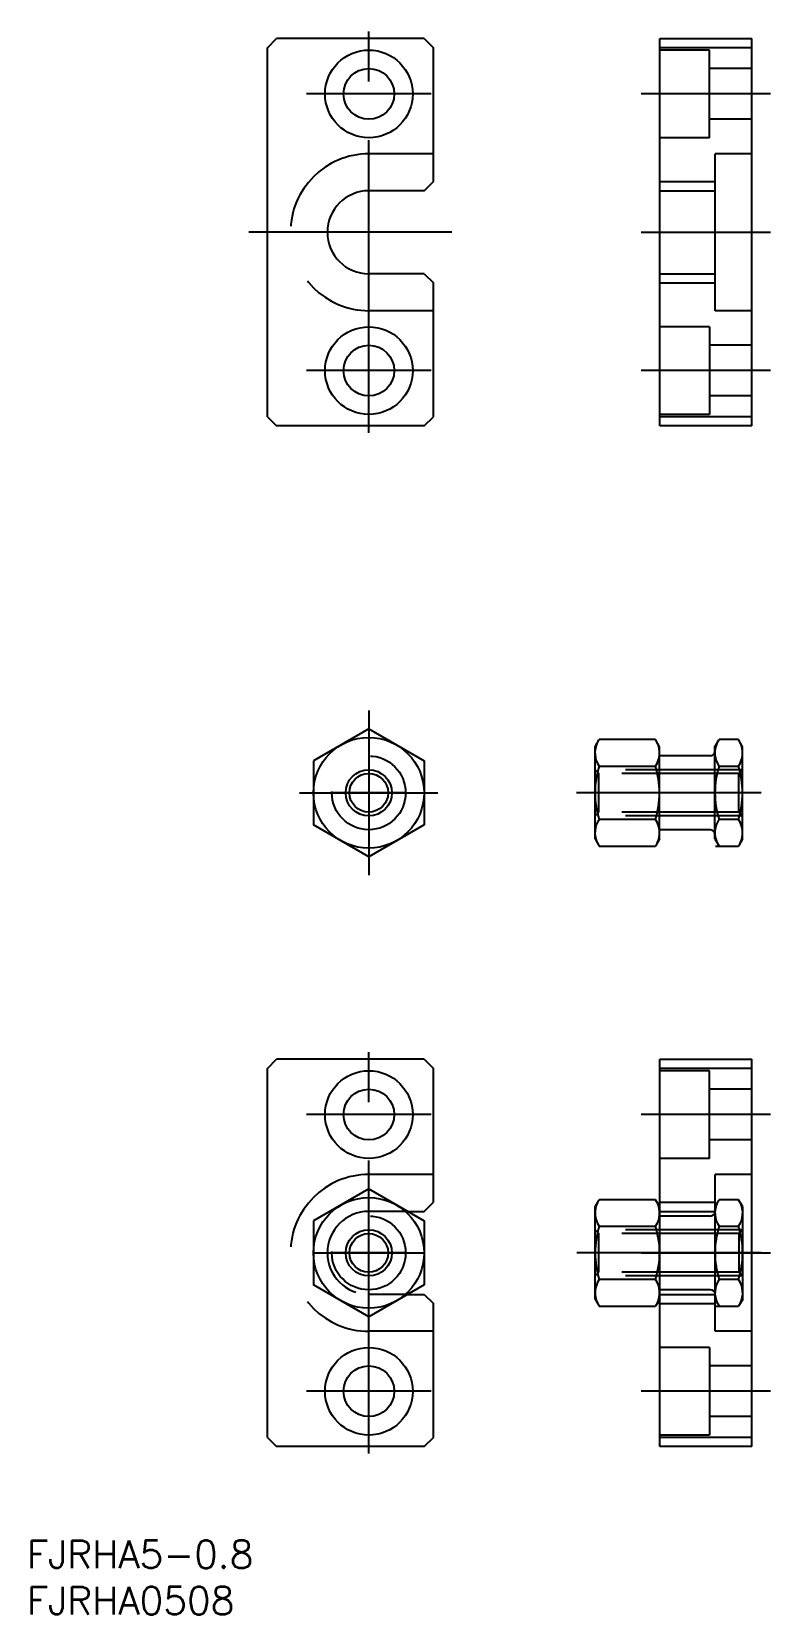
# Model space of a CAD drawing. Extents: x -37 to 44, y -39 to 132.
import ezdxf

# ---------------------------------------------------------------- set-up
doc = ezdxf.new("R2010")
doc.units = 0
doc.linetypes.add('CENTER', pattern=[50.8, 31.75, -6.35, 6.35, -6.35])
doc.linetypes.add('DASHED', pattern=[19.05, 12.7, -6.35])
doc.layers.get('0').update_dxf_attribs({"linetype": 'CONTINUOUS'})
doc.layers.add('CENTER', color=1, linetype='CENTER')
doc.styles.get("Standard").update_dxf_attribs({"font": 'txt.shx', "height": 3, "bigfont": 'bigfont.shx'})

# ---------------------------------------------------------------- blocks, each defined once
blk = doc.blocks.new('*U22')
at = {"color": 7, "linetype": 'CONTINUOUS'}
blk.add_text('FJRHA5-0.8', height=3, dxfattribs=at).set_placement((-37.07, -34.19))
blk = doc.blocks.new('*U23')
at = {"color": 7, "linetype": 'CONTINUOUS'}
blk.add_text('FJRHA0508', height=3, dxfattribs=at).set_placement((-37.07, -39.19))

msp = doc.modelspace()

# ---------------------------------------------------------------- linework, layer by layer
at = {"color": 7, "linetype": 'CONTINUOUS'}
for p, q in [((-11, 130.65), (-10, 131.65)), ((-11, 90.65), (-11, 130.65)), ((6, 131.65), (-10, 131.65)), ((6, 131.65), (7, 130.65)), ((7, 116.15), (7, 130.65)), ((31.53, 131.65), (41.53, 131.65)), ((31.53, 89.65), (31.53, 131.65)), ((41.53, 130.65), (31.53, 130.65)), ((41.53, 89.65), (41.53, 131.65)), ((37.53, 102.15), (37.53, 119.15)), ((41.53, 119.15), (37.53, 119.15)), ((41.53, 119.15), (37.53, 119.15)), ((6, 115.15), (0, 115.15)), ((6, 115.15), (7, 116.15)), ((31.53, 116.15), (37.53, 116.15)), ((31.53, 115.15), (37.53, 115.15)), ((6, 106.15), (0, 106.15)), ((6, 106.15), (7, 105.15)), ((7, 90.65), (7, 105.15)), ((31.53, 106.15), (37.53, 106.15)), ((31.53, 105.15), (37.53, 105.15)), ((41.53, 102.15), (37.53, 102.15)), ((41.53, 102.15), (37.53, 102.15)), ((-11, 90.65), (-10, 89.65)), ((6, 89.65), (-10, 89.65)), ((6, 89.65), (7, 90.65)), ((41.53, 90.65), (31.53, 90.65)), ((41.53, 90.65), (31.53, 90.65)), ((41.53, 89.65), (31.53, 89.65)), ((24.52, 54.88), (24.96, 55.65)), ((31.07, 55.65), (24.96, 55.65)), ((31.52, 54.88), (31.07, 55.65)), ((37.52, 54.88), (37.96, 55.65)), ((40.07, 55.65), (37.96, 55.65)), ((40.52, 54.88), (40.07, 55.65)), ((24.52, 44.88), (24.52, 54.88)), ((31.52, 44.88), (31.52, 54.88)), ((37.02, 53.88), (31.52, 53.88)), ((31.52, 46.13), (31.52, 53.63)), ((37.52, 44.88), (37.52, 54.88)), ((40.52, 44.88), (40.52, 54.88)), ((24.96, 52.76), (31.07, 52.76)), ((37.96, 52.76), (40.07, 52.76)), ((37.52, 49.88), (30.77, 49.88)), ((31.07, 46.99), (24.96, 46.99)), ((40.07, 46.99), (37.96, 46.99)), ((24.52, 44.88), (24.96, 44.1)), ((31.52, 44.88), (31.07, 44.1)), ((37.02, 45.88), (31.52, 45.88)), ((37.52, 44.88), (37.96, 44.1)), ((40.52, 44.88), (40.07, 44.1)), ((24.96, 44.1), (31.07, 44.1)), ((37.59, 44.1), (40.07, 44.1)), ((-11, 20), (-10, 21)), ((6, 21), (-10, 21)), ((6, 21), (7, 20)), ((31.53, 21), (41.53, 21)), ((31.53, -21), (31.53, 21)), ((41.53, -21), (41.53, 21)), ((-11, -20), (-11, 20)), ((7, 5.5), (7, 20)), ((41.53, 20), (31.53, 20)), ((37.53, -8.5), (37.53, 8.5)), ((41.53, 8.5), (37.53, 8.5)), ((41.53, 8.5), (37.53, 8.5)), ((6, 4.5), (7, 5.5)), ((24.53, 5), (24.97, 5.77)), ((31.08, 5.77), (24.97, 5.77)), ((31.53, 5), (31.08, 5.77)), ((31.53, 5.5), (37.53, 5.5)), ((37.53, 5), (37.97, 5.77)), ((40.08, 5.77), (37.97, 5.77)), ((40.53, 5), (40.08, 5.77)), ((4.2, 4.5), (6, 4.5)), ((24.53, -5), (24.53, 5)), ((31.53, -5), (31.53, 5)), ((31.53, 4.5), (37.53, 4.5)), ((37.03, 4), (31.53, 4)), ((31.53, -3.75), (31.53, 3.75)), ((37.53, -5), (37.53, 5)), ((40.53, -5), (40.53, 5)), ((24.97, 2.89), (31.08, 2.89)), ((37.97, 2.89), (40.08, 2.89)), ((37.53, 0), (30.78, 0)), ((31.08, -2.89), (24.97, -2.89)), ((40.08, -2.89), (37.97, -2.89)), ((4.2, -4.5), (6, -4.5)), ((6, -4.5), (7, -5.5)), ((24.53, -5), (24.97, -5.77)), ((31.53, -5), (31.08, -5.77)), ((37.03, -4), (31.53, -4)), ((31.53, -4.5), (37.53, -4.5)), ((37.53, -5), (37.97, -5.77)), ((40.53, -5), (40.08, -5.77)), ((7, -20), (7, -5.5)), ((24.97, -5.77), (31.08, -5.77)), ((31.53, -5.5), (37.53, -5.5)), ((37.6, -5.77), (40.08, -5.77)), ((41.53, -8.5), (37.53, -8.5)), ((41.53, -8.5), (37.53, -8.5)), ((-11, -20), (-10, -21)), ((6, -21), (7, -20)), ((41.53, -20), (31.53, -20)), ((41.53, -20), (31.53, -20)), ((6, -21), (-10, -21)), ((41.53, -21), (31.53, -21))]:
    msp.add_line(p, q, dxfattribs=at)
at = {"color": 3, "linetype": 'DASHED'}
for p, q in [((37.93, 130.65), (31.53, 130.65)), ((36.93, 130.4), (31.53, 130.4)), ((36.93, 120.9), (36.93, 130.4)), ((41.53, 128.4), (36.93, 128.4)), ((41.53, 122.9), (36.93, 122.9)), ((36.93, 120.9), (31.53, 120.9)), ((7, 119.15), (0, 119.15)), ((7, 102.15), (0, 102.15)), ((36.93, 100.4), (31.53, 100.4)), ((36.93, 100.4), (36.93, 90.9)), ((41.53, 98.4), (36.93, 98.4)), ((41.53, 92.9), (36.93, 92.9)), ((36.93, 90.9), (31.53, 90.9)), ((37.93, 90.65), (31.53, 90.65)), ((37.93, 90.65), (31.53, 90.65)), ((40.52, 52.38), (24.52, 52.38)), ((24.52, 52.38), (24.92, 51.98)), ((40.12, 51.98), (24.92, 51.98)), ((24.92, 47.78), (24.92, 51.98)), ((40.52, 52.38), (40.12, 51.98)), ((40.12, 47.78), (40.12, 51.98)), ((24.52, 47.38), (24.92, 47.78)), ((40.52, 47.38), (24.52, 47.38)), ((40.12, 47.78), (24.92, 47.78)), ((40.52, 47.38), (40.12, 47.78)), ((37.93, 20), (31.53, 20)), ((36.93, 19.75), (31.53, 19.75)), ((36.93, 10.25), (36.93, 19.75)), ((41.53, 17.75), (36.93, 17.75)), ((41.53, 12.25), (36.93, 12.25)), ((36.93, 10.25), (31.53, 10.25)), ((7, 8.5), (0, 8.5)), ((4.2, 4.5), (0, 4.5)), ((40.53, 2.5), (24.53, 2.5)), ((24.53, 2.5), (24.92, 2.1)), ((40.13, 2.1), (24.92, 2.1)), ((24.92, -2.1), (24.92, 2.1)), ((40.53, 2.5), (40.13, 2.1)), ((40.13, -2.1), (40.13, 2.1)), ((24.53, -2.5), (24.92, -2.1)), ((40.53, -2.5), (24.53, -2.5)), ((40.13, -2.1), (24.92, -2.1)), ((40.53, -2.5), (40.13, -2.1)), ((4.2, -4.5), (0, -4.5)), ((7, -8.5), (0, -8.5)), ((36.93, -10.25), (31.53, -10.25)), ((36.93, -10.25), (36.93, -19.75)), ((41.53, -12.25), (36.93, -12.25)), ((41.53, -17.75), (36.93, -17.75)), ((36.93, -19.75), (31.53, -19.75)), ((37.93, -20), (31.53, -20)), ((37.93, -20), (31.53, -20))]:
    msp.add_line(p, q, dxfattribs=at)
for p, q in [((-0.01, 56.81), (-6.01, 53.34)), ((-0.01, 56.81), (5.99, 53.34)), ((-6.01, 53.34), (-6.01, 46.41)), ((5.99, 53.34), (5.99, 46.41)), ((-0.01, 42.95), (-6.01, 46.41)), ((5.99, 46.41), (-0.01, 42.95)), ((-0.01, 6.93), (-6.01, 3.46)), ((-0.01, 6.93), (5.99, 3.46)), ((-6.01, 3.46), (-6.01, -3.46)), ((5.99, 3.46), (5.99, -3.46)), ((-0.01, -6.93), (-6.01, -3.46)), ((5.99, -3.46), (-0.01, -6.93))]:
    msp.add_line(p, q)
at = {"color": 7, "linetype": 'CONTINUOUS'}
for centre, radius in [((0, 125.65), 4.75), ((0, 125.65), 2.75), ((0, 95.65), 4.75), ((0, 95.65), 2.75), ((0, 15), 4.75), ((0, 15), 2.75), ((0, -15), 4.75), ((0, -15), 2.75)]:
    msp.add_circle(centre, radius, dxfattribs=at)
for centre, radius in [((-0.01, 49.88), 6), ((-0.01, 49.88), 2.1), ((-0.01, 0), 6), ((-0.01, 0), 2.1)]:
    msp.add_circle(centre, radius)
at = {"color": 3, "linetype": 'DASHED'}
for centre in [(-0.01, 49.88), (-0.01, 0)]:
    msp.add_circle(centre, 4, dxfattribs=at)
at = {"color": 3, "linetype": 'CONTINUOUS'}
for centre in [(-0.01, 49.88), (-0.01, 0)]:
    msp.add_circle(centre, 2.5, dxfattribs=at)
at = {"color": 3, "linetype": 'DASHED'}
for centre, radius in [((0, 110.65), 8.5), ((0, 0), 8.5), ((0, 0), 4.5)]:
    msp.add_arc(centre, radius, 90, 270, dxfattribs=at)
at = {"color": 7, "linetype": 'CONTINUOUS'}
for centre, radius, start, end in [((0, 110.65), 4.5, 90, 270), ((27.07, 54.21), 2.56, 154.3842, 214.3842), ((28.96, 54.21), 2.56, 325.6158, 25.6158), ((40.07, 54.21), 2.56, 154.3842, 214.3842), ((37.96, 54.21), 2.56, 325.6158, 25.6158), ((37.02, 54.38), 0.5, 270, 360), ((34.07, 49.88), 9.55, 162.412, 197.588), ((21.96, 49.88), 9.55, 342.412, 17.588), ((47.07, 49.88), 9.55, 162.412, 197.588), ((30.96, 49.88), 9.55, 342.412, 17.588), ((27.07, 45.55), 2.56, 145.6158, 205.6158), ((28.96, 45.55), 2.56, 334.3842, 34.3842), ((40.07, 45.55), 2.56, 145.6158, 205.6158), ((37.96, 45.55), 2.56, 334.3842, 34.3842), ((37.02, 45.38), 0.5, 360, 90), ((27.08, 4.33), 2.56, 154.3842, 214.3842), ((28.97, 4.33), 2.56, 325.6158, 25.6158), ((40.08, 4.33), 2.56, 154.3842, 214.3842), ((37.97, 4.33), 2.56, 325.6158, 25.6158), ((37.03, 4.5), 0.5, 270, 360), ((34.08, 0), 9.55, 162.412, 197.588), ((21.97, 0), 9.55, 342.412, 17.588), ((47.08, 0), 9.55, 162.412, 197.588), ((30.97, 0), 9.55, 342.412, 17.588), ((27.08, -4.33), 2.56, 145.6158, 205.6158), ((28.97, -4.33), 2.56, 334.3842, 34.3842), ((40.08, -4.33), 2.56, 145.6158, 205.6158), ((37.97, -4.33), 2.56, 334.3842, 34.3842), ((37.03, -4.5), 0.5, 360, 90)]:
    msp.add_arc(centre, radius, start, end, dxfattribs=at)
at = {"layer": 'CENTER', "color": 1, "linetype": 'CENTER'}
for p, q in [((0, 88.9), (0, 132.4)), ((6.75, 125.65), (-6.75, 125.65)), ((43.53, 125.65), (29.53, 125.65)), ((9, 110.65), (-13, 110.65)), ((29.53, 110.65), (43.53, 110.65)), ((6.75, 95.65), (-6.75, 95.65)), ((43.53, 95.65), (29.53, 95.65)), ((-0.01, 58.81), (-0.01, 40.95)), ((-7.51, 49.88), (7.49, 49.88)), ((-6.01, 49.88), (6.01, 49.88)), ((3.99, 49.88), (-4.01, 49.88)), ((42.52, 49.88), (22.52, 49.88)), ((0, -21.75), (0, 21.75)), ((6.75, 15), (-6.75, 15)), ((43.53, 15), (29.53, 15)), ((-6.01, 0), (6.01, 0)), ((3.99, 0), (-4.01, 0)), ((42.53, 0), (22.53, 0)), ((29.53, 0), (43.53, 0)), ((6.75, -15), (-6.75, -15)), ((43.53, -15), (29.53, -15))]:
    msp.add_line(p, q, dxfattribs=at)

# ---------------------------------------------------------------- block references
at = {"color": 7, "linetype": 'CONTINUOUS'}
for name in ['*U22', '*U23']:
    msp.add_blockref(name, (0, 0), dxfattribs=at)

doc.saveas('drawing.dxf')
